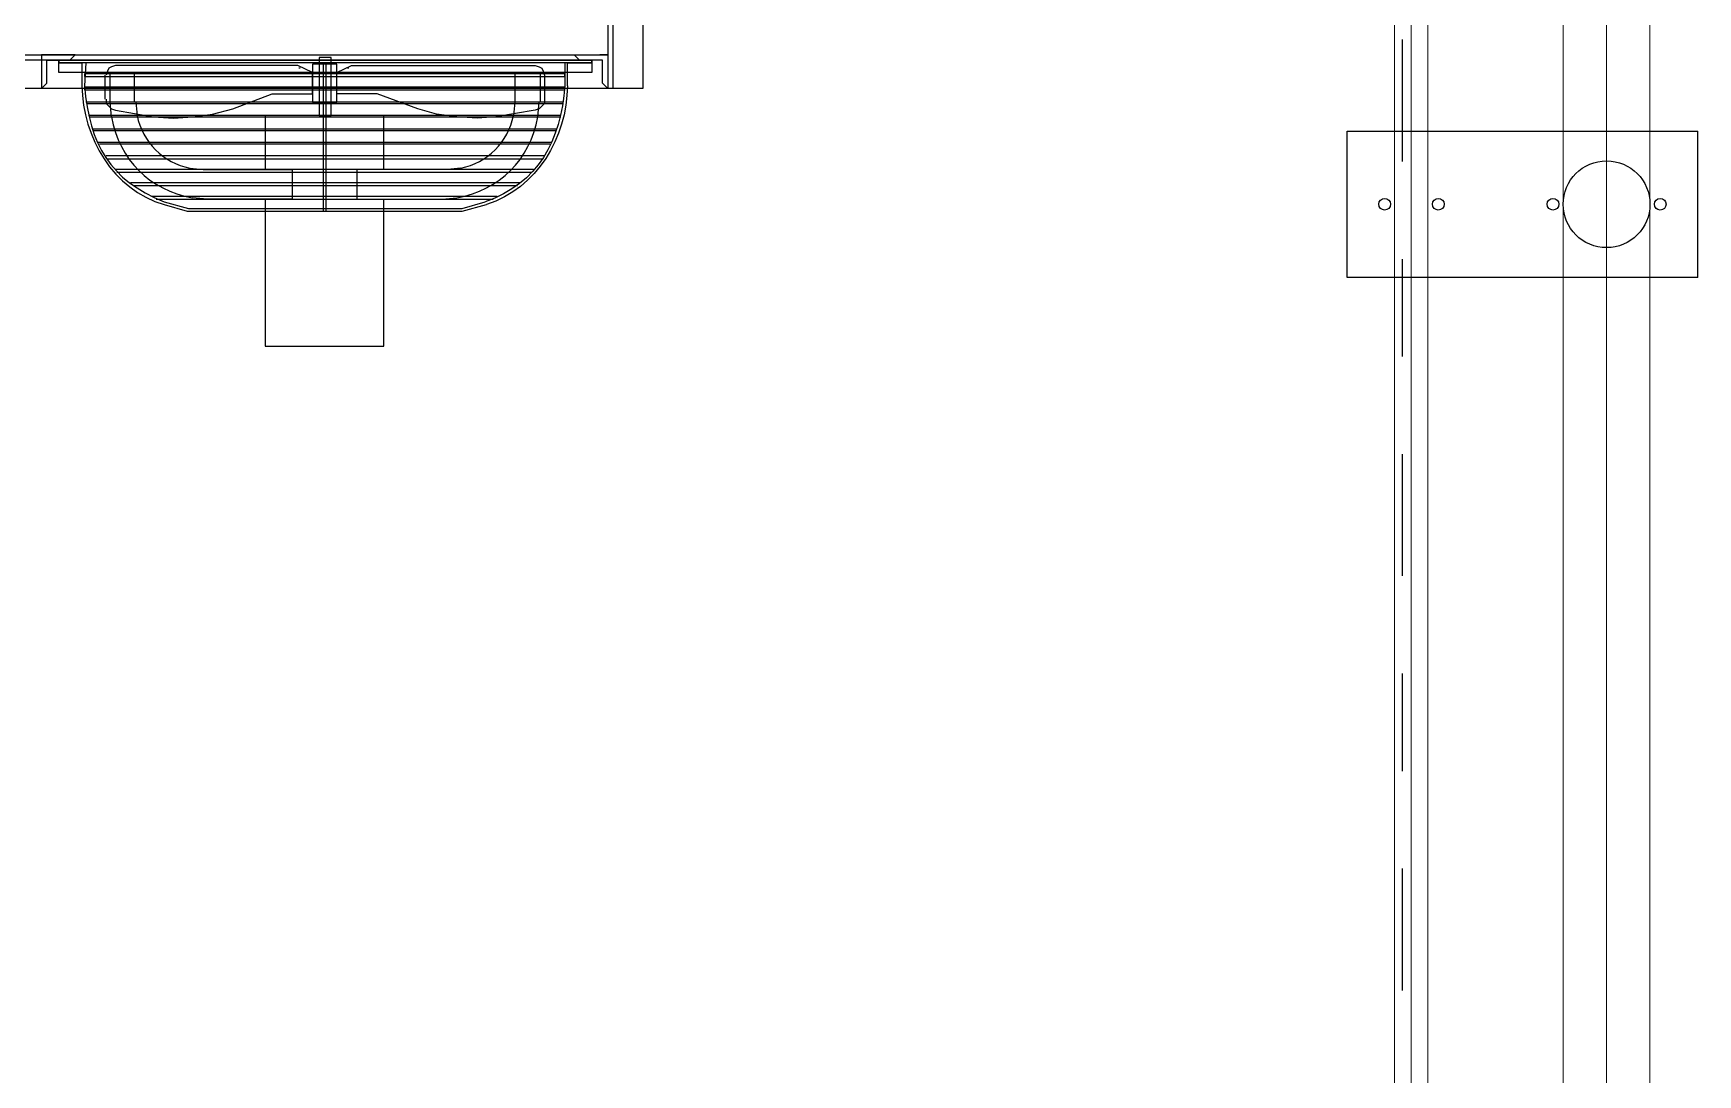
# Model space of a CAD drawing. Header units: metres. Extents: x 529718 to 530598, y 2673304 to 2673482.
# Drawn here: x 530182.256 to 530183.963, y 2673370.103 to 2673371.171 of the extents above; entities that cross this region are included whole.
import ezdxf

# ---------------------------------------------------------------- set-up
doc = ezdxf.new("R2010")
doc.units = ezdxf.units.M
for name, pattern in [('CABLEBUS$0$DASHED2', [0.375, 0.25, -0.125]), ('CENTER', [2, 1.25, -0.25, 0.25, -0.25]), ('CENTER2', [1.125, 0.75, -0.125, 0.125, -0.125])]:
    doc.linetypes.add(name, pattern=pattern)
doc.layers.add('IDT', color=7, linetype='Continuous')

# ---------------------------------------------------------------- blocks, each defined once
blk = doc.blocks.new('IDT')
at = {"layer": 'IDT', "color": 0, "lineweight": 0}
for p, q in [((15.5735, 21.8207), (15.5735, 14.662)), ((15.5735, 21.8207), (15.5735, 14.662)), ((15.6625, 14.662), (15.6625, 21.8207)), ((15.6625, 14.662), (15.6625, 21.8207)), ((15.8014, 17.1033), (15.8014, 14.3103)), ((15.8014, 17.1033), (15.8014, 14.3103)), ((15.8354, 14.3103), (15.8354, 17.1033)), ((15.8354, 14.3103), (15.8354, 17.1033))]:
    blk.add_line(p, q, dxfattribs=at)
at = {"layer": 'IDT', "color": 0, "linetype": 'CENTER2', "lineweight": 0, "ltscale": 500}
for p, q in [((15.618, 21.8207), (15.618, 14.1816)), ((15.618, 21.8207), (15.618, 14.1816)), ((15.8184, 21.7079), (15.8184, 14.3103)), ((15.8184, 21.7079), (15.8184, 14.3103))]:
    blk.add_line(p, q, dxfattribs=at)
at = {"layer": 'IDT', "color": 8, "linetype": 'CENTER', "ltscale": 0.1}
blk.add_line((15.8275, 7.4232), (15.8275, 16.5476), dxfattribs=at)
at = {"layer": 'IDT', "color": 0, "lineweight": 25}
for p, q in [((16.9935, 15.8125), (16.8718, 15.8125)), ((16.8718, 15.8125), (16.8718, 15.6618)), ((16.9935, 15.6618), (16.9935, 15.8125)), ((16.7916, 15.6742), (16.7667, 15.6673)), ((16.7916, 15.6715), (16.7681, 15.6645)), ((17.0738, 15.6742), (16.7916, 15.6742)), ((17.0724, 15.6715), (16.7916, 15.6715)), ((16.9313, 15.5221), (16.9313, 15.6742)), ((16.9341, 15.5221), (16.9341, 15.6742)), ((17.0973, 15.6645), (17.0724, 15.6715)), ((17.0973, 15.6673), (17.0738, 15.6742)), ((16.7556, 15.659), (17.1097, 15.659)), ((17.1056, 15.6618), (16.7598, 15.6618)), ((16.8123, 15.6618), (16.7971, 15.6604)), ((16.8995, 15.6618), (16.8123, 15.6618)), ((16.8995, 15.6313), (16.8995, 15.6618)), ((16.9659, 15.6313), (16.9659, 15.6618)), ((16.9659, 15.6618), (17.053, 15.6618)), ((17.053, 15.6618), (17.0682, 15.6604)), ((16.7321, 15.6452), (17.1318, 15.6452)), ((17.1291, 15.6479), (16.7349, 15.6479)), ((17.1554, 15.6203), (16.7086, 15.6203)), ((16.7183, 15.6313), (17.1471, 15.6313)), ((17.1457, 15.6341), (16.7197, 15.6341)), ((16.793, 15.63), (16.8068, 15.6313)), ((16.8068, 15.6313), (16.8995, 15.6313)), ((16.8718, 15.6313), (16.8718, 15.576)), ((17.0572, 15.6313), (16.9659, 15.6313)), ((16.9935, 15.576), (16.9935, 15.6313)), ((17.071, 15.63), (17.0572, 15.6313)), ((16.7003, 15.6037), (17.165, 15.6037)), ((17.1637, 15.6051), (16.7017, 15.6051)), ((16.7072, 15.6175), (17.1567, 15.6175)), ((17.1692, 15.5912), (16.6948, 15.5912)), ((16.6948, 15.5899), (17.1706, 15.5899)), ((17.1733, 15.5774), (16.6906, 15.5774)), ((16.6906, 15.576), (17.1747, 15.576)), ((16.7072, 15.5636), (16.7127, 15.5691)), ((16.7141, 15.5774), (16.7127, 15.5622)), ((16.7127, 15.5691), (16.7169, 15.5705)), ((16.7169, 15.5705), (16.757, 15.5774)), ((16.7376, 15.5622), (16.739, 15.576)), ((16.757, 15.5774), (16.7764, 15.5788)), ((16.7764, 15.5788), (16.7971, 15.5774)), ((16.7971, 15.5774), (16.8179, 15.5746)), ((16.8179, 15.5746), (16.8372, 15.5691)), ((16.8372, 15.5691), (16.8787, 15.5539)), ((16.8718, 15.576), (16.9935, 15.576)), ((16.9382, 15.576), (16.9258, 15.576)), ((16.9258, 15.576), (16.9258, 15.5165)), ((16.9382, 15.5165), (16.9382, 15.576)), ((17.0267, 15.5691), (16.9866, 15.5539)), ((17.0475, 15.5746), (17.0267, 15.5691)), ((17.0682, 15.5774), (17.0475, 15.5746)), ((17.0876, 15.5788), (17.0682, 15.5774)), ((17.1083, 15.5774), (17.0876, 15.5788)), ((17.1471, 15.5705), (17.1083, 15.5774)), ((17.1263, 15.5622), (17.1249, 15.576)), ((17.1512, 15.5691), (17.1471, 15.5705)), ((17.1512, 15.5774), (17.1526, 15.5622)), ((17.1567, 15.5636), (17.1512, 15.5691)), ((17.1761, 15.5636), (16.6879, 15.5636)), ((16.6879, 15.5622), (17.1775, 15.5622)), ((16.7072, 15.5594), (16.7072, 15.5636)), ((16.7072, 15.5345), (16.7072, 15.5594)), ((16.7114, 15.5622), (16.7114, 15.5318)), ((16.7376, 15.5318), (16.7376, 15.5622)), ((16.8787, 15.5539), (16.9202, 15.5539)), ((16.9451, 15.5622), (16.9202, 15.5622)), ((16.9202, 15.5622), (16.9202, 15.5235)), ((16.9202, 15.5539), (16.9202, 15.5318)), ((16.9451, 15.5235), (16.9451, 15.5622)), ((16.9866, 15.5539), (16.9451, 15.5539)), ((16.9451, 15.5539), (16.9451, 15.5318)), ((17.1277, 15.5622), (17.1277, 15.5318)), ((17.1526, 15.5622), (17.1526, 15.5318)), ((17.1567, 15.5594), (17.1567, 15.5636)), ((17.1581, 15.5345), (17.1581, 15.5594)), ((16.6062, 15.4183), (16.6062, 15.5484)), ((16.6062, 15.5484), (17.7985, 15.5484)), ((16.6367, 15.5484), (16.6367, 15.3879)), ((16.6422, 15.5138), (16.6422, 15.5484)), ((16.6422, 15.5484), (16.6477, 15.5428)), ((16.6422, 15.3838), (16.6422, 15.5484)), ((16.6422, 15.5484), (16.6436, 15.5484)), ((16.6477, 15.5428), (16.6477, 15.5193)), ((16.6837, 15.5456), (16.6837, 15.5221)), ((17.1789, 15.5497), (16.6865, 15.5497)), ((16.6865, 15.5497), (16.6865, 15.547)), ((16.6865, 15.547), (17.1789, 15.547)), ((16.6865, 15.5221), (16.6865, 15.5456)), ((17.1789, 15.5359), (16.6865, 15.5359)), ((16.6865, 15.5359), (16.6865, 15.5331)), ((16.6865, 15.5331), (17.1789, 15.5331)), ((16.7086, 15.5304), (16.7072, 15.5345)), ((17.1554, 15.5304), (17.1567, 15.5345)), ((17.1775, 15.5221), (17.1789, 15.5456)), ((17.1789, 15.547), (17.1789, 15.5497)), ((17.1789, 15.5331), (17.1789, 15.5359)), ((17.1816, 15.5221), (17.1816, 15.5456)), ((17.2231, 15.5484), (17.2176, 15.5428)), ((17.2176, 15.5428), (17.2176, 15.5193)), ((17.2231, 15.5138), (17.2231, 15.5484)), ((16.6477, 15.5193), (16.6713, 15.5193)), ((16.6588, 15.5193), (16.6588, 15.5318)), ((16.6588, 15.5318), (17.2052, 15.5318)), ((16.6837, 15.5221), (16.6588, 15.5221)), ((16.6588, 15.5221), (16.6588, 15.5193)), ((16.6588, 15.5193), (16.6588, 15.5221)), ((16.6588, 15.5221), (17.2052, 15.5221)), ((17.2052, 15.5193), (16.6588, 15.5193)), ((16.6865, 15.5193), (16.6588, 15.5193)), ((16.6588, 15.5193), (17.2052, 15.5193)), ((16.6713, 15.5193), (16.6768, 15.5138)), ((16.6713, 15.5193), (17.7695, 15.5193)), ((16.71, 15.5276), (16.7086, 15.5304)), ((16.7127, 15.5262), (16.71, 15.5276)), ((16.7169, 15.5248), (16.7127, 15.5262)), ((16.905, 15.5248), (16.7169, 15.5248)), ((16.9202, 15.5318), (16.905, 15.5248)), ((16.9078, 15.5276), (16.9092, 15.5276)), ((16.9202, 15.5235), (16.9451, 15.5235)), ((16.9258, 15.5165), (16.9382, 15.5165)), ((16.9451, 15.5318), (16.9603, 15.5248)), ((16.9576, 15.5276), (16.959, 15.5276)), ((16.9603, 15.5248), (17.1471, 15.5248)), ((17.1471, 15.5248), (17.1512, 15.5262)), ((17.1512, 15.5262), (17.154, 15.5276)), ((17.154, 15.5276), (17.1554, 15.5304)), ((17.2052, 15.5193), (17.1775, 15.5193)), ((17.2052, 15.5221), (17.1816, 15.5221)), ((17.1941, 15.5193), (17.1886, 15.5138)), ((17.2176, 15.5193), (17.1941, 15.5193)), ((17.2052, 15.5318), (17.2052, 15.5193)), ((17.2052, 15.5193), (17.2052, 15.5221)), ((17.2052, 15.5221), (17.2052, 15.5193)), ((17.7985, 15.5138), (16.6422, 15.5138)), ((16.6422, 15.5138), (16.6505, 15.5138)), ((16.6768, 15.5138), (16.6422, 15.5138)), ((17.1886, 15.5138), (17.2231, 15.5138))]:
    blk.add_line(p, q, dxfattribs=at)
at = {"layer": 'IDT', "color": 0}
for p, q in [((15.5245, 15.742), (15.8841, 15.742)), ((15.5245, 15.742), (15.5245, 15.592)), ((15.5245, 15.742), (15.8841, 15.742)), ((15.5245, 15.742), (15.5245, 15.592)), ((15.8841, 15.742), (15.8841, 15.592)), ((15.8841, 15.742), (15.8841, 15.592)), ((15.8841, 15.592), (15.5245, 15.592)), ((15.8841, 15.592), (15.5245, 15.592))]:
    blk.add_line(p, q, dxfattribs=at)
at = {"layer": 'IDT', "color": 0, "linetype": 'CABLEBUS$0$DASHED2', "ltscale": 100}
blk.add_circle((15.618, 15.667), 0.0445, dxfattribs=at)
blk.add_circle((15.618, 15.667), 0.0445, dxfattribs=at)
at = {"layer": 'IDT', "color": 0}
for centre in [(15.563, 15.667), (15.563, 15.667), (15.673, 15.667), (15.673, 15.667), (15.7906, 15.667), (15.7906, 15.667), (15.8456, 15.667), (15.8456, 15.667)]:
    blk.add_circle(centre, 0.006, dxfattribs=at)
at = {"layer": 'IDT', "color": 0, "lineweight": 25}
for centre, start, end in [((16.8068, 15.5622), 101.5341, 168.4659), ((17.0572, 15.5622), 11.5341, 78.4659)]:
    blk.add_arc(centre, 0.0692, start, end, dxfattribs=at)
for points in [[(16.6837, 15.5456), (16.6843, 15.5989), (16.7146, 15.6505), (16.7667, 15.6673)], [(16.6865, 15.5456), (16.6902, 15.6016), (16.7137, 15.6457), (16.7681, 15.6645)], [(16.7971, 15.6604), (16.7529, 15.6524), (16.7221, 15.6216), (16.7141, 15.5774)], [(17.1512, 15.5774), (17.1432, 15.6216), (17.1124, 15.6524), (17.0682, 15.6604)], [(17.1816, 15.5456), (17.1805, 15.5984), (17.1501, 15.6521), (17.0973, 15.6673)], [(17.1789, 15.5456), (17.1738, 15.606), (17.153, 15.6419), (17.0973, 15.6645)]]:
    blk.add_open_spline(points, degree=3, dxfattribs=at)

msp = doc.modelspace()

# ---------------------------------------------------------------- block references
at = {"layer": 'IDT', "color": 8, "rotation": 180}
msp.add_blockref('IDT', (530199.4873, 2673386.663), dxfattribs=at)

doc.saveas('drawing.dxf')
